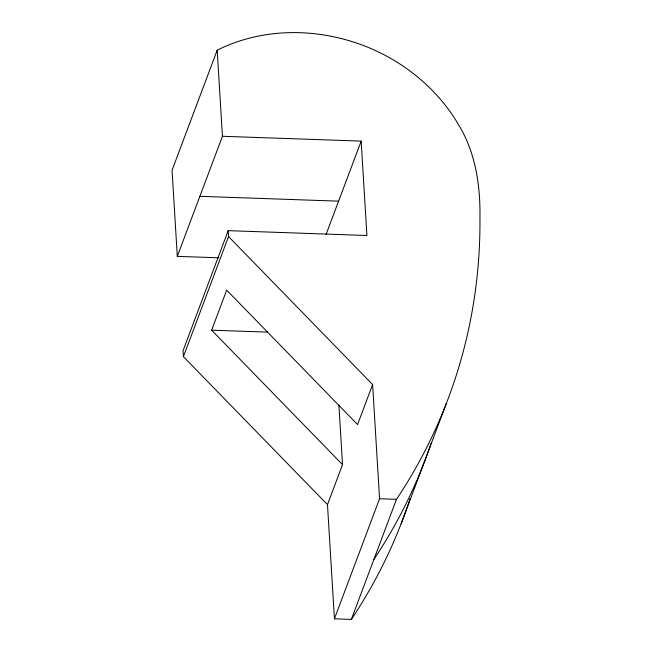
<?xml version="1.0" encoding="UTF-8"?>
<svg xmlns="http://www.w3.org/2000/svg" width="652" height="652" viewBox="0 0 652 652"><rect width="100%" height="100%" fill="white"/><g stroke="black" fill="none" stroke-linecap="round" stroke-linejoin="round"><path stroke-width="0.98" d="M338.934 405.642L342.52 464.615L327.475 504.64L334.427 618.813L351.346 619.4L396.481 499.318A654.315 567.794 20.6 0 0 479.945 218.224C480.467 186.187 475.821 153.277 458.951 125.42C443.189 98.069 419.79 75.477 392.643 59.528C340.279 28.761 272.177 22.624 217.189 50.188L172.055 170.278L177.295 256.366L218.819 257.809M177.295 256.366L222.438 136.276L217.189 50.188M222.438 136.276L361.167 141.117L366.913 235.494L228.176 230.653L183.041 350.743L183.399 356.652L327.475 504.64M183.399 356.652L228.542 236.562L228.176 230.653M342.52 464.615L211.639 330.173L226.684 290.148L357.565 424.582L372.61 384.558L228.542 236.562M326.065 234.516L361.167 141.117M334.427 618.813L379.562 498.723L372.61 384.558M401.119 523.768L446.253 403.678M199.862 196.317L338.6 201.158M211.639 330.173L267.532 332.121M379.562 498.723L396.481 499.318M410.181 498.397A654.315 567.794 20.6 0 1 351.346 619.4M431.176 443.091A654.315 567.794 20.6 0 1 373.914 559.359"/></g></svg>
